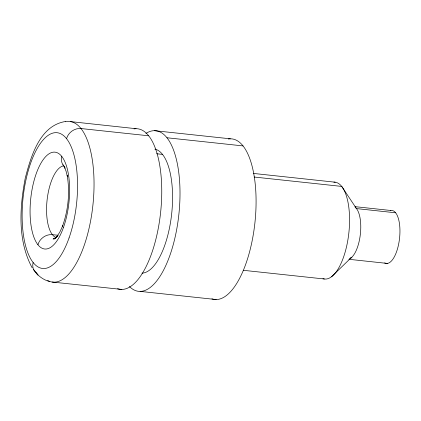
<?xml version="1.0" encoding="UTF-8"?>
<svg xmlns="http://www.w3.org/2000/svg" width="421" height="421" viewBox="0 0 421 421"><rect width="100%" height="100%" fill="white"/><g stroke="black" fill="none" stroke-linecap="round" stroke-linejoin="round"><path stroke-width="0.63" d="M331.622 276.671L350.798 258.078M55.135 238.118L53.104 239.049L55.851 237.744L54.162 239.044L57.603 235.781L56.393 237.281L59.782 232.171L62.803 225.598L62.313 226.766C68.26 210.447 70.081 192.529 67.192 175.383L67.434 176.741L66.044 171.158L64.213 166.495L65.071 168.2L62.95 164.774M65.692 121.459C39.685 125.463 30.975 156.444 25.255 178.12C19.661 207.564 17.429 240.601 32.185 267.835M154.333 130.663L230.403 138.819M148.729 135.809L81.027 128.547A12.488 10.651 -38.4 0 0 66.56 138.656M166.99 137.767L243.064 145.919M156.638 153.749L162.506 154.381M253.537 173.447L335.211 182.204M254.163 177.03L341.72 186.419L356.476 208.595L395.656 212.794M354.982 206.648L390.898 210.5M350.619 257.699L351.924 257.841M348.846 259.294L387.373 263.425M58.256 235.292L52.393 234.665A12.488 10.651 -38.4 0 0 37.927 244.769M243.359 270.308L324.38 278.997M52.146 282.038L121.853 289.432M140.114 291.39L216.184 299.542M70.37 121.585L136.072 128.705M49.573 281.496C43.942 280.144 39.053 276.576 35.369 272.187M36.595 273.397L37.99 275.045L33.522 269.414M65.687 121.758A80.753 31.828 -83.9 0 1 92.762 206.49A80.753 31.828 -83.9 0 1 47.652 280.502M36.843 273.418A12.488 10.651 -38.4 0 1 33.138 262.52M56.151 237.539A36.211 14.272 -83.9 0 1 46.989 201.028A36.211 14.272 -83.9 0 1 63.245 165.911M64.297 166.369A12.488 10.651 -38.4 0 1 61.771 156.401M333.89 182.14A48.699 19.198 -83.9 0 1 348.798 233.423A48.699 19.198 -83.9 0 1 322.928 278.649M355.15 207.264A26.639 10.499 -83.9 0 1 360.35 234.308A26.639 10.499 -83.9 0 1 349.283 258.931M390.593 210.553A26.639 10.499 -83.9 0 1 399.529 238.507A26.639 10.499 -83.9 0 1 384.647 262.92M154.86 149.102A62.434 24.607 -83.9 0 1 171.747 213.131A62.434 24.607 -83.9 0 1 141.972 273.155M145.913 133.431A80.753 31.828 -83.9 0 1 178.857 214.531A80.753 31.828 -83.9 0 1 129.415 286.501M228.319 139.014A80.753 31.828 -83.9 0 1 255.037 221.662A80.753 31.828 -83.9 0 1 211.905 298.852M133.989 128.9A80.753 31.828 -83.9 0 1 160.706 211.547A80.753 31.828 -83.9 0 1 117.575 288.738M69.06 237.923A68.265 26.907 -83.9 0 0 57.551 132.768A68.265 26.907 -83.9 0 0 22.929 231.071A68.265 26.907 -83.9 0 0 69.06 237.923M63.555 227.224A48.699 19.198 -83.9 0 0 55.346 152.202A48.699 19.198 -83.9 0 0 30.644 222.335A48.699 19.198 -83.9 0 0 63.555 227.224"/></g></svg>
